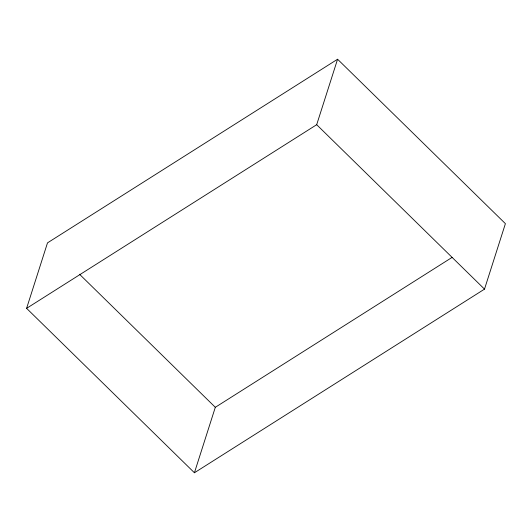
<?xml version="1.0" encoding="UTF-8"?>
<svg xmlns="http://www.w3.org/2000/svg" width="532" height="532" viewBox="0 0 532 532"><rect width="100%" height="100%" fill="white"/><g stroke="black" fill="none" stroke-linecap="round" stroke-linejoin="round"><path stroke-width="0.8" d="M26.6 308.347L47.494 242.871L337.581 59.232L505.4 223.653L484.506 289.129L194.419 472.768L26.6 308.347L316.686 124.701L337.581 59.232M194.419 472.768L215.314 407.299L452.147 257.362M316.686 124.701L484.506 289.129M79.521 274.246L215.314 407.299"/></g></svg>
